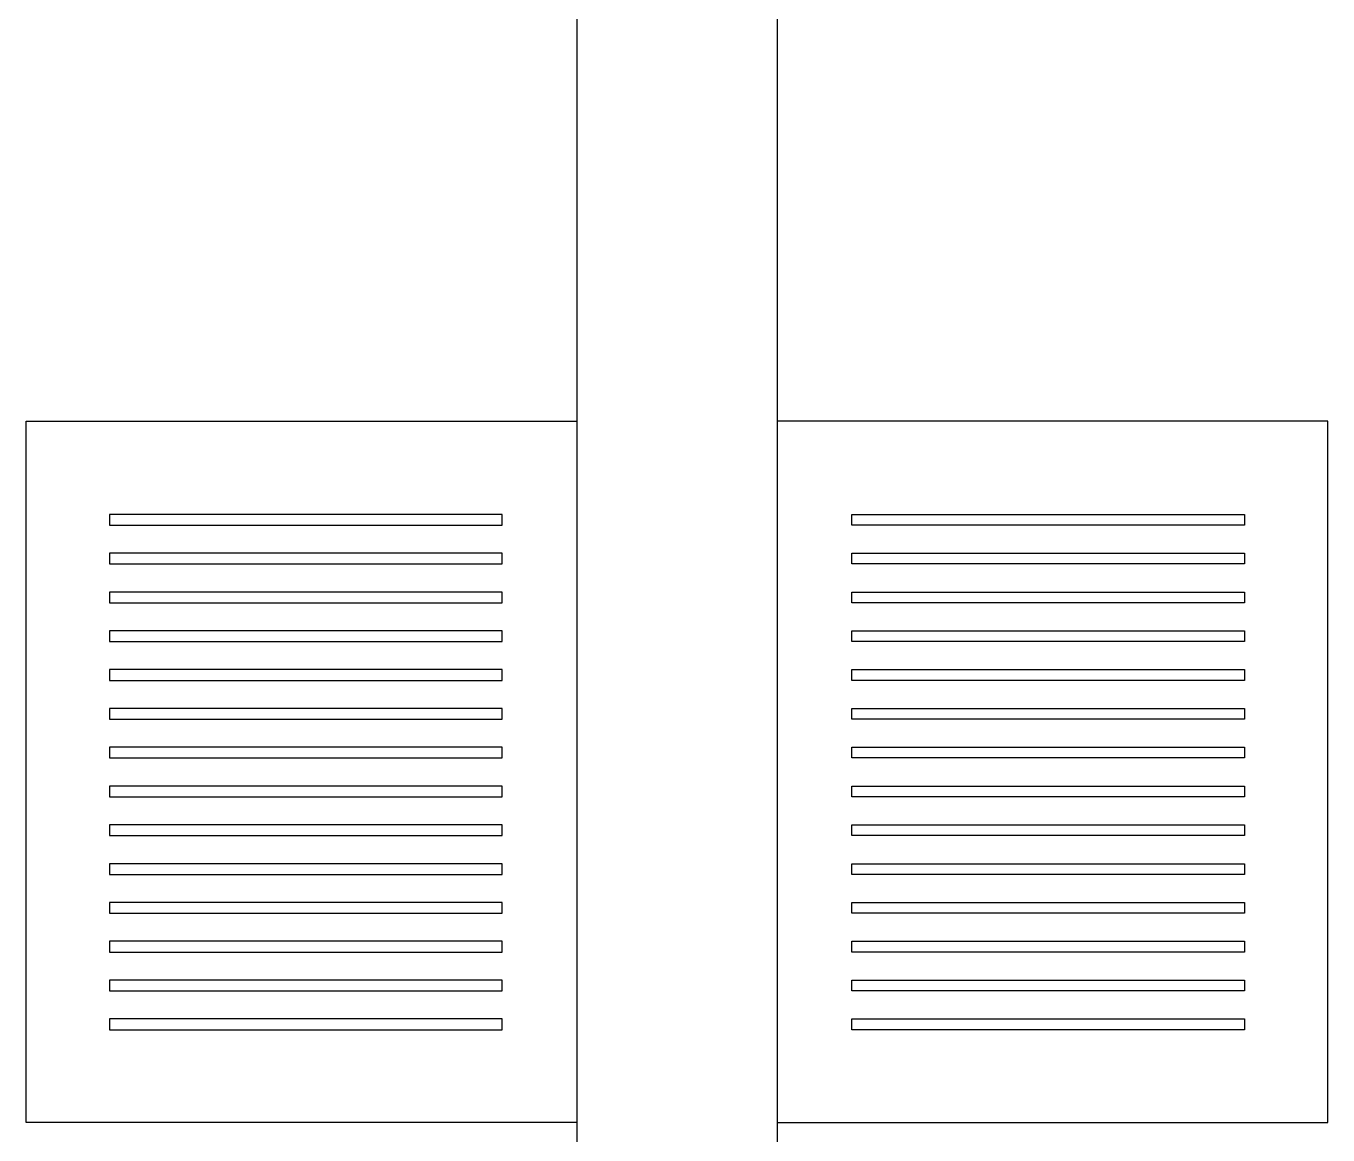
# Model space of a CAD drawing. Header units: centimetres. Extents: x 8510 to 16419, y -974 to 2536.
# Drawn here: x 11675.6 to 11805.6, y 245.9 to 356.6 of the extents above; entities that cross this region are included whole.
import ezdxf

# ---------------------------------------------------------------- set-up
doc = ezdxf.new("R2010")
doc.units = ezdxf.units.CM
doc.layers.add('5', color=5, linetype='Continuous')
doc.layers.add('轴线', color=1, linetype='Continuous')

msp = doc.modelspace()

# ---------------------------------------------------------------- linework, layer by layer
at = {"layer": '5', "color": 7}
for p, q in [((11675.58, 247.13), (11675.58, 317.13)), ((11675.58, 317.13), (11730.58, 317.13)), ((11730.58, 317.13), (11730.58, 247.13)), ((11805.58, 317.13), (11750.58, 317.13)), ((11750.58, 317.13), (11750.58, 247.13)), ((11805.58, 247.13), (11805.58, 317.13)), ((11723.11, 307.83), (11683.9, 307.83)), ((11683.9, 307.83), (11683.9, 306.75)), ((11723.11, 306.75), (11723.11, 307.83)), ((11758.05, 307.83), (11797.25, 307.83)), ((11758.05, 306.75), (11758.05, 307.83)), ((11797.25, 307.83), (11797.25, 306.75)), ((11683.9, 306.75), (11723.11, 306.75)), ((11797.25, 306.75), (11758.05, 306.75)), ((11723.11, 303.95), (11683.9, 303.95)), ((11683.9, 303.95), (11683.9, 302.88)), ((11723.11, 302.88), (11723.11, 303.95)), ((11758.05, 303.95), (11797.25, 303.95)), ((11758.05, 302.88), (11758.05, 303.95)), ((11797.25, 303.95), (11797.25, 302.88)), ((11683.9, 302.88), (11723.11, 302.88)), ((11797.25, 302.88), (11758.05, 302.88)), ((11723.11, 300.08), (11683.9, 300.08)), ((11683.9, 300.08), (11683.9, 299)), ((11683.9, 299), (11723.11, 299)), ((11723.11, 299), (11723.11, 300.08)), ((11758.05, 300.08), (11797.25, 300.08)), ((11758.05, 299), (11758.05, 300.08)), ((11797.25, 299), (11758.05, 299)), ((11797.25, 300.08), (11797.25, 299)), ((11723.11, 296.2), (11683.9, 296.2)), ((11683.9, 296.2), (11683.9, 295.13)), ((11683.9, 295.13), (11723.11, 295.13)), ((11723.11, 295.13), (11723.11, 296.2)), ((11758.05, 296.2), (11797.25, 296.2)), ((11758.05, 295.13), (11758.05, 296.2)), ((11797.25, 295.13), (11758.05, 295.13)), ((11797.25, 296.2), (11797.25, 295.13)), ((11723.11, 292.33), (11683.9, 292.33)), ((11683.9, 292.33), (11683.9, 291.25)), ((11683.9, 291.25), (11723.11, 291.25)), ((11723.11, 291.25), (11723.11, 292.33)), ((11758.05, 292.33), (11797.25, 292.33)), ((11758.05, 291.25), (11758.05, 292.33)), ((11797.25, 291.25), (11758.05, 291.25)), ((11797.25, 292.33), (11797.25, 291.25)), ((11723.11, 288.46), (11683.9, 288.46)), ((11683.9, 288.46), (11683.9, 287.38)), ((11683.9, 287.38), (11723.11, 287.38)), ((11723.11, 287.38), (11723.11, 288.46)), ((11758.05, 288.46), (11797.25, 288.46)), ((11758.05, 287.38), (11758.05, 288.46)), ((11797.25, 287.38), (11758.05, 287.38)), ((11797.25, 288.46), (11797.25, 287.38)), ((11723.11, 284.58), (11683.9, 284.58)), ((11683.9, 284.58), (11683.9, 283.51)), ((11683.9, 283.51), (11723.11, 283.51)), ((11723.11, 283.51), (11723.11, 284.58)), ((11758.05, 284.58), (11797.25, 284.58)), ((11758.05, 283.51), (11758.05, 284.58)), ((11797.25, 283.51), (11758.05, 283.51)), ((11797.25, 284.58), (11797.25, 283.51)), ((11723.11, 280.71), (11683.9, 280.71)), ((11683.9, 280.71), (11683.9, 279.63)), ((11683.9, 279.63), (11723.11, 279.63)), ((11723.11, 279.63), (11723.11, 280.71)), ((11758.05, 280.71), (11797.25, 280.71)), ((11758.05, 279.63), (11758.05, 280.71)), ((11797.25, 279.63), (11758.05, 279.63)), ((11797.25, 280.71), (11797.25, 279.63)), ((11723.11, 276.84), (11683.9, 276.84)), ((11683.9, 276.84), (11683.9, 275.76)), ((11683.9, 275.76), (11723.11, 275.76)), ((11723.11, 275.76), (11723.11, 276.84)), ((11758.05, 276.84), (11797.25, 276.84)), ((11758.05, 275.76), (11758.05, 276.84)), ((11797.25, 275.76), (11758.05, 275.76)), ((11797.25, 276.84), (11797.25, 275.76)), ((11723.11, 272.96), (11683.9, 272.96)), ((11683.9, 272.96), (11683.9, 271.89)), ((11683.9, 271.89), (11723.11, 271.89)), ((11723.11, 271.89), (11723.11, 272.96)), ((11758.05, 272.96), (11797.25, 272.96)), ((11758.05, 271.89), (11758.05, 272.96)), ((11797.25, 271.89), (11758.05, 271.89)), ((11797.25, 272.96), (11797.25, 271.89)), ((11723.11, 269.09), (11683.9, 269.09)), ((11683.9, 269.09), (11683.9, 268.01)), ((11683.9, 268.01), (11723.11, 268.01)), ((11723.11, 268.01), (11723.11, 269.09)), ((11758.05, 269.09), (11797.25, 269.09)), ((11758.05, 268.01), (11758.05, 269.09)), ((11797.25, 268.01), (11758.05, 268.01)), ((11797.25, 269.09), (11797.25, 268.01)), ((11723.11, 265.21), (11683.9, 265.21)), ((11683.9, 265.21), (11683.9, 264.14)), ((11723.11, 264.14), (11723.11, 265.21)), ((11758.05, 265.21), (11797.25, 265.21)), ((11758.05, 264.14), (11758.05, 265.21)), ((11797.25, 265.21), (11797.25, 264.14)), ((11683.9, 264.14), (11723.11, 264.14)), ((11797.25, 264.14), (11758.05, 264.14)), ((11723.11, 261.34), (11683.9, 261.34)), ((11683.9, 261.34), (11683.9, 260.26)), ((11723.11, 260.26), (11723.11, 261.34)), ((11758.05, 261.34), (11797.25, 261.34)), ((11758.05, 260.26), (11758.05, 261.34)), ((11797.25, 261.34), (11797.25, 260.26)), ((11683.9, 260.26), (11723.11, 260.26)), ((11797.25, 260.26), (11758.05, 260.26)), ((11723.11, 257.47), (11683.9, 257.47)), ((11683.9, 257.47), (11683.9, 256.39)), ((11723.11, 256.39), (11723.11, 257.47)), ((11758.05, 257.47), (11797.25, 257.47)), ((11758.05, 256.39), (11758.05, 257.47)), ((11797.25, 257.47), (11797.25, 256.39)), ((11683.9, 256.39), (11723.11, 256.39)), ((11797.25, 256.39), (11758.05, 256.39)), ((11730.58, 247.13), (11675.58, 247.13)), ((11750.58, 247.13), (11805.58, 247.13))]:
    msp.add_line(p, q, dxfattribs=at)
at = {"layer": '轴线', "color": 7}
for p, q in [((11730.58, 709.63), (11730.58, -187.87)), ((11750.58, 709.63), (11750.58, -187.87))]:
    msp.add_line(p, q, dxfattribs=at)

doc.saveas('drawing.dxf')
